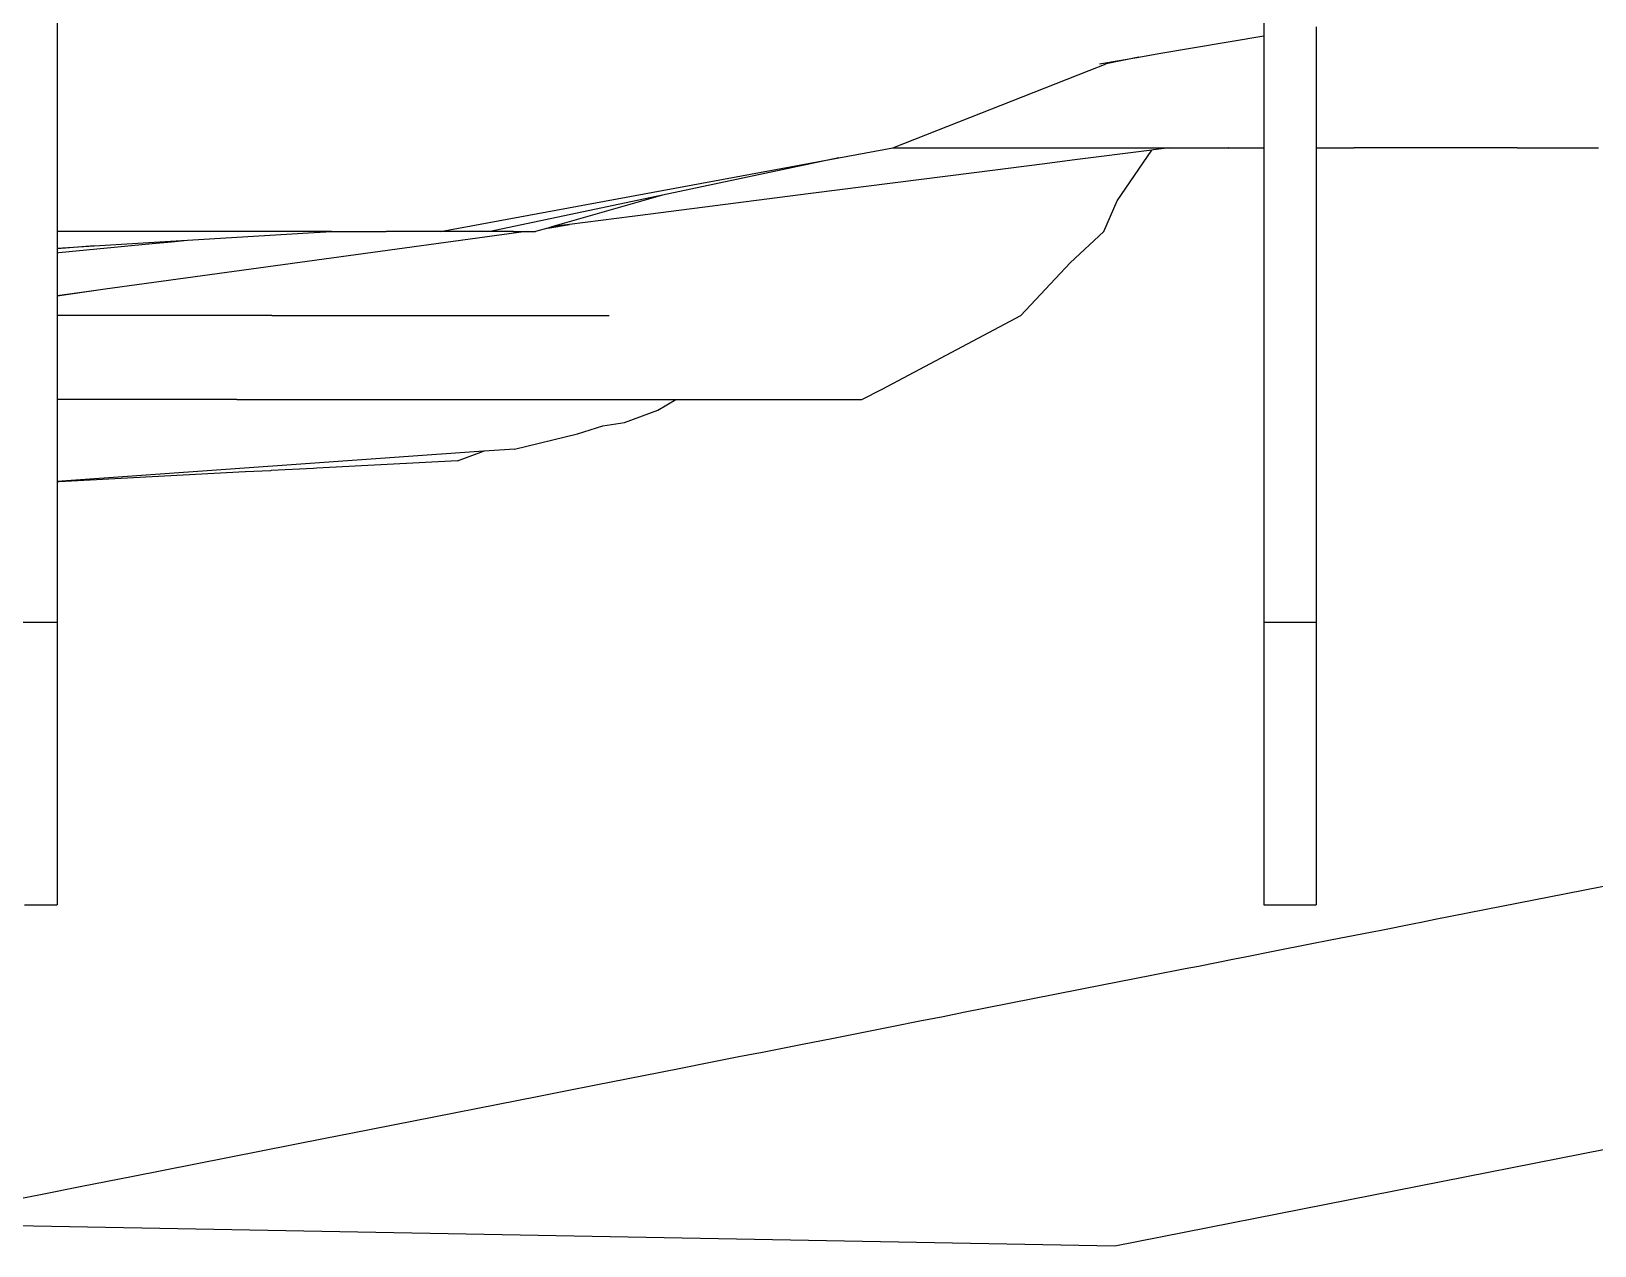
# Model space of a CAD drawing. Extents: x -101 to 101, y -14 to 18.
# Drawn here: x 38.59 to 57.22, y -10.61 to 3.87 of the extents above; entities that cross this region are included whole.
import ezdxf

# ---------------------------------------------------------------- set-up
doc = ezdxf.new("R2010")
doc.units = 0
doc.layers.get('0').update_dxf_attribs({"linetype": 'CONTINUOUS'})

msp = doc.modelspace()

# ---------------------------------------------------------------- linework, layer by layer
for p, q in [((53.278, 4.332), (53.278, 3.814)), ((38.898, 4.264), (38.898, 3.479)), ((53.898, 3.92), (53.898, 3.479)), ((52.023, 3.6), (53.278, 3.814)), ((53.278, 3.814), (53.278, 3.479)), ((51.316, 3.479), (51.785, 3.559)), ((51.785, 3.559), (51.396, 3.479)), ((51.785, 3.559), (52.023, 3.6)), ((38.898, 3.479), (38.898, 2.503)), ((48.856, 2.479), (51.193, 3.399)), ((51.193, 3.399), (51.396, 3.479)), ((53.278, 3.479), (53.278, 2.949)), ((53.898, 3.479), (53.898, 2.731)), ((53.278, 2.949), (53.278, 2.479)), ((53.898, 2.731), (53.898, 2.479)), ((38.898, 2.503), (38.898, 2.467)), ((38.898, 2.467), (38.898, 2.447)), ((38.898, 2.447), (38.898, 1.772)), ((48.213, 2.36), (48.856, 2.479)), ((48.856, 2.479), (52.156, 2.479)), ((51.941, 2.451), (50.992, 2.33)), ((51.528, 1.847), (51.941, 2.451)), ((51.961, 2.454), (51.941, 2.451)), ((51.962, 2.454), (51.961, 2.454)), ((52.088, 2.47), (51.962, 2.454)), ((51.962, 2.454), (51.962, 2.454)), ((52.156, 2.479), (52.088, 2.47)), ((52.156, 2.479), (52.44, 2.479)), ((52.44, 2.479), (52.856, 2.479)), ((52.861, 2.479), (52.856, 2.479)), ((52.861, 2.479), (53.102, 2.479)), ((53.102, 2.479), (53.278, 2.479)), ((53.278, 2.479), (53.278, 0.769)), ((53.898, 2.479), (54.098, 2.479)), ((53.898, 2.479), (53.898, 1.054)), ((54.098, 2.479), (54.184, 2.479)), ((54.184, 2.479), (54.351, 2.479)), ((54.616, 2.479), (54.351, 2.479)), ((56.296, 2.479), (54.616, 2.479)), ((56.296, 2.479), (56.52, 2.479)), ((56.52, 2.479), (57.263, 2.479)), ((43.466, 1.479), (48.213, 2.36)), ((48.213, 2.36), (46.112, 1.915)), ((50.668, 2.289), (49.824, 2.181)), ((50.992, 2.33), (50.668, 2.289)), ((49.824, 2.181), (47.878, 1.932)), ((46.112, 1.915), (44.056, 1.479)), ((46.112, 1.915), (44.805, 1.539)), ((47.878, 1.932), (45.813, 1.668)), ((38.898, 1.772), (38.898, 1.479)), ((51.37, 1.479), (51.528, 1.847)), ((44.745, 1.522), (44.596, 1.479)), ((44.745, 1.522), (45.003, 1.564)), ((44.805, 1.539), (44.745, 1.522)), ((45.003, 1.564), (44.805, 1.539)), ((45.749, 1.66), (45.003, 1.564)), ((45.813, 1.668), (45.749, 1.66)), ((42.166, 1.479), (38.898, 1.479)), ((38.898, 1.479), (38.898, 1.283)), ((39.339, 1.31), (38.898, 1.275)), ((38.898, 1.283), (39.339, 1.31)), ((38.917, 1.23), (40.029, 1.336)), ((39.339, 1.31), (40.378, 1.372)), ((44.486, 1.479), (39.467, 0.792)), ((40.029, 1.336), (40.257, 1.358)), ((40.257, 1.358), (40.45, 1.376)), ((40.378, 1.372), (40.45, 1.376)), ((40.45, 1.376), (41.824, 1.459)), ((41.824, 1.459), (42.166, 1.479)), ((42.166, 1.479), (42.276, 1.479)), ((42.276, 1.479), (42.436, 1.479)), ((42.436, 1.479), (42.816, 1.479)), ((43.466, 1.479), (42.816, 1.479)), ((43.576, 1.479), (43.466, 1.479)), ((44.056, 1.479), (43.576, 1.479)), ((44.336, 1.479), (44.056, 1.479)), ((44.336, 1.479), (44.486, 1.479)), ((44.486, 1.479), (44.596, 1.479)), ((50.968, 1.108), (51.37, 1.479)), ((38.898, 1.283), (38.898, 1.275)), ((38.898, 1.275), (38.898, 1.23)), ((38.898, 1.228), (38.917, 1.23)), ((38.898, 1.228), (38.917, 1.23)), ((38.898, 1.23), (38.898, 1.228)), ((38.898, 1.228), (38.898, 1.228)), ((38.898, 1.228), (38.898, 1.195)), ((38.898, 1.195), (38.898, 1.179)), ((38.898, 1.179), (38.898, 1.111)), ((38.898, 1.111), (38.898, 1.09)), ((38.898, 1.09), (38.898, 1.071)), ((38.898, 1.071), (38.898, 1.059)), ((38.898, 1.059), (38.898, 1.045)), ((38.898, 1.045), (38.898, 1.02)), ((38.898, 1.02), (38.898, 0.987)), ((38.898, 0.987), (38.898, 0.943)), ((38.898, 0.943), (38.898, 0.884)), ((50.381, 0.479), (50.968, 1.108)), ((53.898, 1.054), (53.898, 0.429)), ((38.898, 0.884), (38.898, 0.848)), ((38.898, 0.848), (38.898, 0.718)), ((39.467, 0.792), (38.898, 0.71)), ((39.272, 0.765), (38.898, 0.714)), ((39.467, 0.792), (39.272, 0.765)), ((53.278, 0.769), (53.278, -0.774)), ((38.898, 0.718), (38.898, 0.714)), ((38.898, 0.714), (38.898, 0.711)), ((38.898, 0.711), (38.898, 0.71)), ((38.898, 0.71), (38.898, 0.686)), ((38.898, 0.686), (38.898, 0.542)), ((38.898, 0.542), (38.898, 0.479)), ((39.806, 0.479), (38.898, 0.479)), ((38.898, 0.479), (38.898, 0.339)), ((41.456, 0.479), (39.806, 0.479)), ((41.456, 0.479), (45.476, 0.479)), ((48.729, -0.399), (50.381, 0.479)), ((53.898, 0.429), (53.898, 0.228)), ((38.898, 0.339), (38.898, 0.309)), ((38.898, 0.309), (38.898, 0.114)), ((53.898, 0.228), (53.898, -0.426)), ((38.898, 0.114), (38.898, -0.521)), ((39.786, -0.521), (38.898, -0.521)), ((38.898, -0.521), (38.898, -0.927)), ((41.036, -0.521), (39.786, -0.521)), ((41.036, -0.521), (46.268, -0.521)), ((46.053, -0.649), (46.268, -0.521)), ((46.268, -0.521), (46.311, -0.521)), ((46.311, -0.521), (46.791, -0.521)), ((46.791, -0.521), (47.179, -0.521)), ((47.179, -0.521), (47.566, -0.521)), ((47.566, -0.521), (47.895, -0.521)), ((47.895, -0.521), (48.209, -0.521)), ((48.209, -0.521), (48.487, -0.521)), ((48.487, -0.521), (48.729, -0.399)), ((53.898, -0.426), (53.898, -0.778)), ((45.656, -0.794), (46.053, -0.649)), ((38.898, -0.927), (38.898, -1.017)), ((45.099, -0.932), (45.399, -0.837)), ((45.399, -0.837), (45.656, -0.794)), ((53.278, -0.774), (53.278, -1.605)), ((53.898, -0.778), (53.898, -1.409)), ((38.898, -1.017), (38.898, -1.224)), ((44.347, -1.112), (43.985, -1.138)), ((44.347, -1.112), (45.099, -0.932)), ((43.976, -1.138), (38.898, -1.499)), ((38.898, -1.224), (38.898, -1.423)), ((43.669, -1.253), (41.989, -1.341)), ((43.669, -1.253), (43.976, -1.138)), ((43.985, -1.138), (43.976, -1.138)), ((43.985, -1.138), (43.985, -1.138)), ((43.985, -1.138), (43.985, -1.138)), ((38.898, -1.423), (38.898, -1.435)), ((38.898, -1.435), (38.898, -1.491)), ((41.137, -1.385), (38.922, -1.501)), ((41.142, -1.385), (41.137, -1.385)), ((41.44, -1.37), (41.142, -1.385)), ((41.446, -1.369), (41.44, -1.37)), ((41.952, -1.343), (41.446, -1.369)), ((41.989, -1.341), (41.952, -1.343)), ((53.898, -1.409), (53.898, -3.175)), ((38.898, -1.491), (38.898, -1.494)), ((38.898, -1.494), (38.898, -1.499)), ((38.898, -1.499), (38.898, -1.502)), ((38.922, -1.501), (38.898, -1.502)), ((38.898, -1.502), (38.898, -1.977)), ((53.278, -1.605), (53.278, -3.175)), ((38.898, -1.977), (38.898, -3.175)), ((38.278, -3.175), (38.898, -3.175)), ((38.898, -3.175), (38.898, -4.946)), ((53.278, -3.175), (53.898, -3.175)), ((53.278, -3.175), (53.278, -3.244)), ((53.278, -3.244), (53.278, -5.803)), ((53.898, -3.175), (53.898, -4.122)), ((53.898, -4.122), (53.898, -5.277)), ((38.898, -4.946), (38.898, -6.545)), ((53.898, -5.277), (53.898, -5.614)), ((53.898, -5.614), (53.898, -6.545)), ((53.278, -5.803), (53.278, -6.545)), ((57.488, -6.292), (55.319, -6.719)), ((38.509, -6.545), (38.815, -6.545)), ((38.815, -6.545), (38.898, -6.545)), ((53.278, -6.545), (53.353, -6.545)), ((53.353, -6.545), (53.761, -6.545)), ((53.761, -6.545), (53.782, -6.545)), ((53.782, -6.545), (53.898, -6.545)), ((54.464, -6.888), (54.071, -6.966)), ((54.569, -6.867), (54.464, -6.888)), ((54.653, -6.851), (54.569, -6.867)), ((55.066, -6.769), (54.653, -6.851)), ((55.152, -6.752), (55.066, -6.769)), ((55.319, -6.719), (55.152, -6.752)), ((53.83, -7.013), (53.409, -7.096)), ((54.071, -6.966), (53.83, -7.013)), ((52.928, -7.191), (52.496, -7.276)), ((53.055, -7.166), (52.928, -7.191)), ((53.409, -7.096), (53.055, -7.166)), ((51.937, -7.387), (51.35, -7.502)), ((52.339, -7.307), (51.937, -7.387)), ((52.496, -7.276), (52.339, -7.307)), ((51.35, -7.502), (49.698, -7.828)), ((51.501, -10.605), (67.14, -7.521)), ((48.863, -7.993), (48.147, -8.134)), ((49.177, -7.931), (48.863, -7.993)), ((49.455, -7.876), (49.177, -7.931)), ((49.698, -7.828), (49.455, -7.876)), ((48.147, -8.134), (47.76, -8.21)), ((47.021, -8.356), (46.624, -8.434)), ((47.236, -8.314), (47.021, -8.356)), ((47.28, -8.305), (47.236, -8.314)), ((47.76, -8.21), (47.28, -8.305)), ((46.068, -8.544), (45.316, -8.692)), ((46.367, -8.485), (46.068, -8.544)), ((46.624, -8.434), (46.367, -8.485)), ((45.316, -8.692), (44.953, -8.764)), ((44.638, -8.826), (42.901, -9.169)), ((44.953, -8.764), (44.638, -8.826)), ((42.396, -9.268), (42.089, -9.329)), ((42.901, -9.169), (42.396, -9.268)), ((42.089, -9.329), (39.782, -9.784)), ((39.782, -9.784), (39.191, -9.9)), ((38.697, -9.998), (38.095, -10.116)), ((39.191, -9.9), (38.697, -9.998)), ((36.972, -10.338), (51.501, -10.605))]:
    msp.add_line(p, q)

doc.saveas('drawing.dxf')
